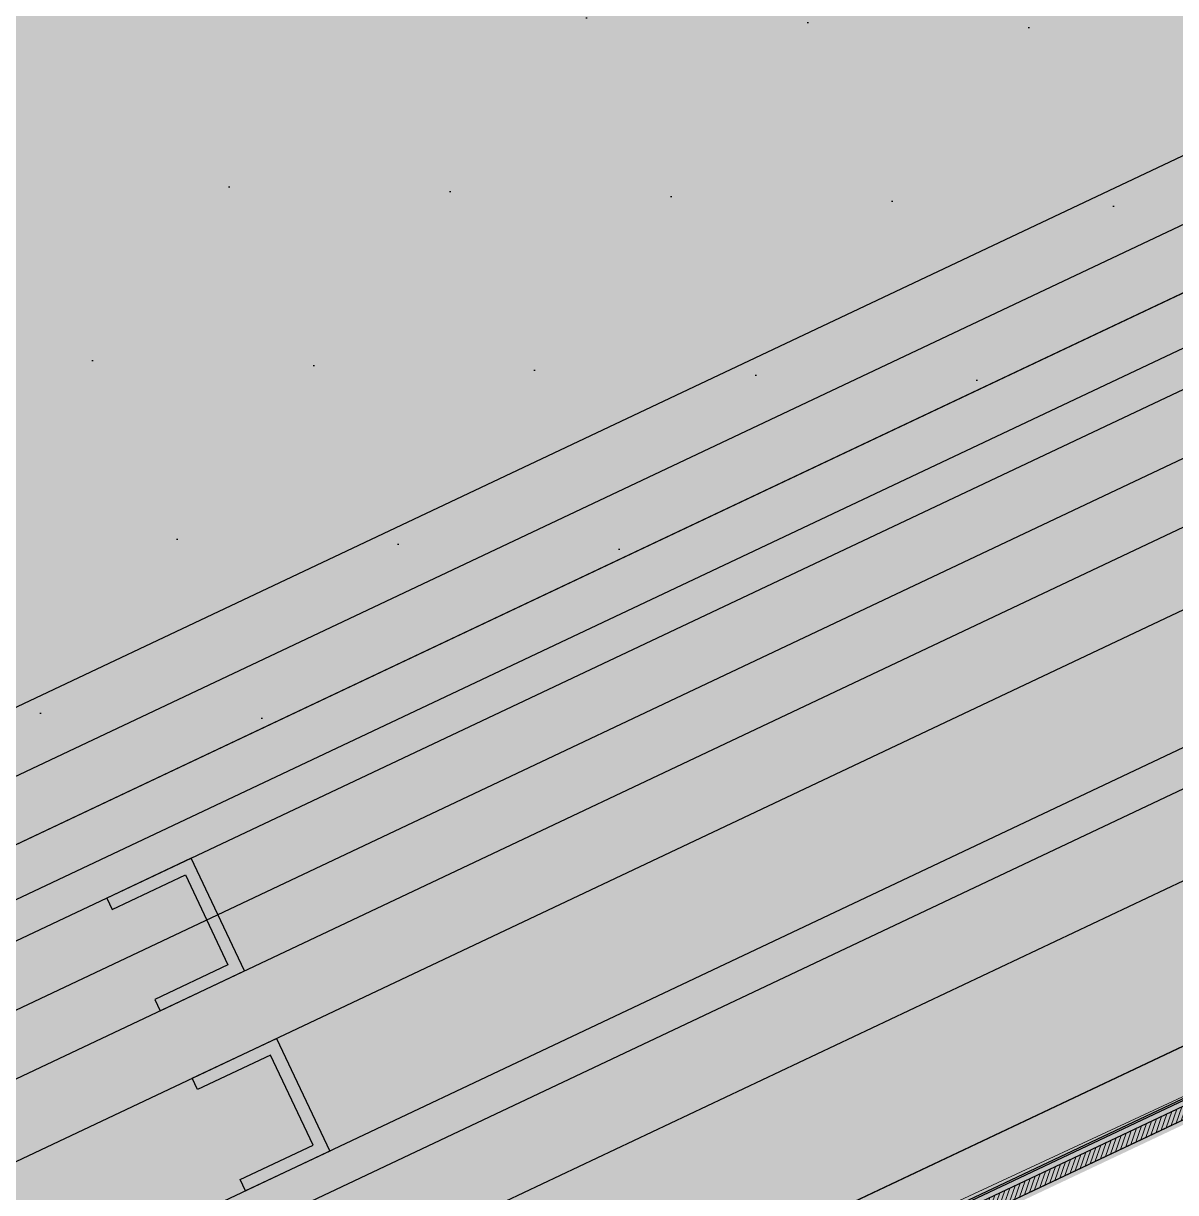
# Model space of a CAD drawing. Header units: metres. Extents: x 678805 to 1359287, y 2747329 to 5497370.
# Drawn here: x 680003.417 to 680003.8795, y 2748707.6861 to 2748708.1555 of the extents above; entities that cross this region are included whole.
import ezdxf
from ezdxf.enums import TextEntityAlignment as Align

# ---------------------------------------------------------------- set-up
doc = ezdxf.new("R2010")
doc.units = ezdxf.units.M
doc.linetypes.add('XREF_MON_BUILDINGS$0$Dash_2_', pattern=[0.25, 0.125, -0.125])
for name, color, linetype in [('00_XREF_MON_HSC_PAVEMENT', 7, 'Continuous'), ('00_XREF_TWQ_BUILDINGS', 7, 'Continuous'), ('XREF_MON_BUILDINGS$0$00-Modulos DEFINIDOS', 7, 'Continuous'), ('XREF_MON_BUILDINGS$0$00-Modulos ROOFS', 2, 'Continuous'), ('XREF_MON_BUILDINGS$0$02-H-INST', 252, 'Continuous'), ('XREF_MON_BUILDINGS$0$02-L-01_Struture aux', 4, 'Continuous'), ('XREF_MON_BUILDINGS$0$02-L-Insulation', 252, 'Continuous'), ('XREF_MON_BUILDINGS$0$02-L-INT Panel', 5, 'Continuous'), ('XREF_MON_BUILDINGS$0$02-L-panel', 5, 'Continuous'), ('XREF_MON_BUILDINGS$0$02_L_Furniture', 7, 'Continuous')]:
    doc.layers.add(name, color=color, linetype=linetype)
for name, color, linetype, true_color in [('02-L-Waterfeatures 01', 7, 'Continuous', 0x4da6ff), ('XREF_MON_BUILDINGS$0$0-WIPEOUTS', 7, 'Continuous', 0xffffff), ('XREF_MON_BUILDINGS$0$02-KL-06 Food_Kiosks', 7, 'Continuous', 0xdf5911), ('XREF_MON_BUILDINGS$0$02-L-06_Walls HATCH 01', 9, 'Continuous', 0x808080)]:
    doc.layers.add(name, color=color, linetype=linetype, true_color=true_color)
doc.layers.add('XREF_MON_BUILDINGS$0$00_AUX', color=3, linetype='Continuous', plot=False)
doc.layers.add('XREF_MON_BUILDINGS$0$02-H-254', color=254, linetype='Continuous', lineweight=0)
doc.layers.add('XREF_MON_GENERAL_LAYOUT$0$02-L-Material Change', color=251, linetype='Continuous', lineweight=5)
doc.layers.add('XREF_MON_HSC_PAVEMENT$0$03-TR-Pavement_02_Sealed Gravel', color=7, linetype='Continuous', lineweight=5, true_color=0x38321e)
doc.layers.add('XREF_MON_HSC_PAVEMENT$0$03-TR-Pavement_06_Concrete Slab in situ', color=7, linetype='Continuous', lineweight=9, true_color=0xf7f7f7)
doc.layers.get('XREF_MON_BUILDINGS$0$02-KL-06 Food_Kiosks').off()
doc.styles.add('XREF_MON_GENERAL_LAYOUT$0$Standard', font='arial.ttf')
doc.linetypes.add('XREF_MON_BUILDINGS$0$BATTING', pattern='A,0.0001,-0.1,[134,ltypeshp.shx,S=0.1,R=0,X=-0.1,Y=0],-0.2,[134,ltypeshp.shx,S=0.1,R=180,X=0.1,Y=0],-0.1', length=0.4001)

# ---------------------------------------------------------------- blocks, each defined once
blk = doc.blocks.new('XREF_MON_BUILDINGS$0$modulo kiosco')
at = {"layer": 'XREF_MON_BUILDINGS$0$0-WIPEOUTS', "true_color": 0xfcfcfc}
h = blk.add_hatch(color=7, dxfattribs=at)
h.dxf.hatch_style = 1
h.paths.add_polyline_path([(119.6986085139215, -61.62058441969566), (119.6986085125245, -56.82058442011476), (124.4986085132696, -56.82058442058042), (124.4986085123383, -61.62058442132547)])
at = {"layer": 'XREF_MON_BUILDINGS$0$00-Modulos ROOFS', "lineweight": 0}
blk.add_lwpolyline([(119.6986085139215, -61.62058441969566), (119.6986085125245, -56.82058442011476), (124.4986085132696, -56.82058442058042), (124.4986085123383, -61.62058442132547)], close=True, dxfattribs=at)
at = {"layer": 'XREF_MON_BUILDINGS$0$00-Modulos ROOFS'}
blk.add_lwpolyline([(124.4986085137352, -57.12058442062698), (124.4986085132696, -56.82058442058042), (124.1986085125245, -56.82058442151174), (119.9986085128039, -56.82058442034759), (119.6986085125245, -56.82058442011476), (119.6986085125245, -57.12058442085981), (119.6986085134558, -61.32058442058042), (119.6986085139215, -61.62058441969566), (119.9986085128039, -61.62058442062698), (124.1986085125245, -61.62058442109264), (124.4986085123383, -61.62058442132547), (124.4986085128039, -61.32058442081325)], close=True, dxfattribs=at)
blk = doc.blocks.new('XREF_MON_BUILDINGS$0$modul 28 ulma')
at = {"layer": 'XREF_MON_BUILDINGS$0$02-H-254', "ltscale": 125}
h = blk.add_hatch(dxfattribs=at)
h.set_pattern_fill('ANSI31', color=256, scale=0.0005, angle=90, style=0)
h.set_pattern_definition([(135, (175.006958869324, -252.2078088947583), (-0.001122532015133644, -0.001122532015133644), [])])
h.paths.add_polyline_path([(4.800116591471687, 3.606439821267404), (4.800116591471688, 4.201309284723139), (4.795184403305636, 4.201309284723139), (4.795186131443599, 3.606439821267404)])
at = {"layer": 'XREF_MON_BUILDINGS$0$02-L-01_Struture aux'}
for p, q in [((4.773285106204766, 0.03665190115758583), (4.77328510620473, 4.763445225958968)), ((4.773374305776084, 4.763445225959037), (4.773374305790455, 0.03665190115751661))]:
    blk.add_line(p, q, dxfattribs=at)
at = {"layer": 'XREF_MON_BUILDINGS$0$02-L-01_Struture aux', "linetype": 'Continuous'}
for p, q in [((4.585027391904987, 4.520003940443621), (4.585027391904987, 0.2800039404436276)), ((4.615027391904391, 4.520003940443621), (4.615027391904391, 0.2800039404436276))]:
    blk.add_line(p, q, dxfattribs=at)
at = {"layer": 'XREF_MON_BUILDINGS$0$02-L-01_Struture aux'}
for points in [[(4.792409661518953, 0.1303054703871283), (4.79240965781337, 4.763445225973808)], [(4.793179809683171, 4.763445225974405), (4.793179813388754, 0.1303054703871283)]]:
    blk.add_lwpolyline(points, dxfattribs=at)
at = {"layer": 'XREF_MON_BUILDINGS$0$02-L-01_Struture aux', "linetype": 'Continuous'}
for points in [[(4.585027391892311, 3.737537783163702), (4.585027391898649, 3.775003940454781), (4.535027391898637, 3.775003940454781), (4.535027391898666, 3.737537783163702), (4.540027391898661, 3.737537783163702), (4.540027391898633, 3.770003940454757), (4.580027391897801, 3.770003940454757), (4.580027391892315, 3.737537783156085), (4.585027391892311, 3.737537783156085)], [(4.615027391917067, 3.737537783163702), (4.615027391910729, 3.775003940454781), (4.665027391910741, 3.775003940454781), (4.665027391910712, 3.737537783163702), (4.660027391910717, 3.737537783163702), (4.660027391910745, 3.770003940454757), (4.620027391911577, 3.770003940454757), (4.620027391917063, 3.737537783156085), (4.615027391917067, 3.737537783156085)]]:
    blk.add_lwpolyline(points, dxfattribs=at)
at = {"layer": 'XREF_MON_BUILDINGS$0$02-L-Insulation', "linetype": 'XREF_MON_BUILDINGS$0$BATTING', "ltscale": 0.08}
blk.add_line((4.713394025653911, 4.714740308713451), (4.713394025653911, 0.08663730668226999), dxfattribs=at)
at = {"layer": 'XREF_MON_BUILDINGS$0$02-L-Insulation', "linetype": 'XREF_MON_BUILDINGS$0$BATTING', "ltscale": 0.04}
blk.add_line((4.560027391898331, 0.2900039404345804), (4.560027391898331, 4.520003940434533), dxfattribs=at)
at = {"layer": 'XREF_MON_BUILDINGS$0$02-L-INT Panel', "linetype": 'Continuous'}
for p, q in [((4.680027391902598, 4.680003940437194), (4.680027391901262, 0.1200039404331434)), ((4.520027391904392, 4.520003940435165), (4.520027391904392, 0.2800039404351651)), ((4.535027391902531, 4.520003940435165), (4.535027391902531, 0.2800039404351651)), ((4.665027391904403, 4.520003940435165), (4.665027391904403, 0.2800039404351651)), ((4.680027391904702, 4.520003940435165), (4.680027391904389, 0.2800039404351651)), ((4.500027391904373, 4.500003940435185), (4.500027391900312, 0.3000039404351844))]:
    blk.add_line(p, q, dxfattribs=at)
at = {"layer": 'XREF_MON_BUILDINGS$0$02-L-panel'}
blk.add_lwpolyline([(4.795185751897415, 4.201309284723139), (4.800116591471688, 4.201309284723139), (4.800116591471687, 3.606439821267404), (4.795191105774927, 3.606439821267404), (4.795185751897415, 4.201309284723139)], dxfattribs=at)
blk = doc.blocks.new('XREF_MON_BUILDINGS$0$Kiosk door')
at = {"linetype": 'XREF_MON_BUILDINGS$0$Dash_2_'}
blk.add_wipeout([(-0.3650003588485287, -0.20273887368162846), (-0.3649995805811452, 0.09726091754812582), (0.834999707727285, 0.09726091754812582), (0.8349996411514713, -0.20273888156785946)], dxfattribs=at).dxf.layer = 'XREF_MON_BUILDINGS$0$0-WIPEOUTS'
blk = doc.blocks.new('XREF_MON_BUILDINGS$0$A$C35545478')
at = {"layer": 'XREF_MON_BUILDINGS$0$02-H-INST', "linetype": 'Continuous'}
h = blk.add_hatch(dxfattribs=at)
h.set_pattern_fill('DOTS', color=256, scale=0.05)
h.set_pattern_definition([(0, (-76.5565517854345, 77.5372815170495), (0.0396875, 0.079375), [0, -0.079375])])
h.paths.add_polyline_path([(-0.3000891995673136, -0.3000891995623078), (-4.500089199574006, -0.3000891995582577), (-4.500334922779903, -2.400172620986467), (-0.3000891995693422, -2.399999356579158)])
at = {"layer": 'XREF_MON_BUILDINGS$0$00_AUX', "linetype": 'Continuous'}
blk.add_lwpolyline([(-0.3000891995673136, -0.3000891995623078), (-4.500089199574006, -0.3000891995582577), (-4.500334922779903, -2.400172620986467), (-0.3000891995693422, -2.399999356579158)], close=True, dxfattribs=at)
at = {"layer": 'XREF_MON_BUILDINGS$0$02_L_Furniture', "linetype": 'Continuous'}
for points in [[(-2.399923877939575, -1.100089199754393), (-2.399923877939575, -0.3000891997660347), (-0.3000891995673136, -0.3000891995623078), (-0.3000891995736801, -1.100089199605236), (-0.3250891995733163, -1.100089199605236), (-0.3250891995678593, -0.325089199563763), (-1.117589880658901, -0.3250891995783149), (-1.117589880658901, -1.100089199605236), (-1.142589880658537, -1.100089199605236), (-1.142589880658537, -0.3250891995892289), (-2.369923877939573, -0.3250891997638519), (-2.369923877939573, -1.100089199754393), (-2.399923877939575, -1.100089199754393)], [(-0.3250891995733163, -1.100089199605236), (-0.3500891995729525, -1.100089199605236), (-0.3500891995674955, -0.3500891995870461), (-1.092589880659265, -0.3500891995797701), (-1.092589880659265, -1.100089199605236), (-1.117589880658901, -1.100089199605236)]]:
    blk.add_lwpolyline(points, dxfattribs=at)
at = {"linetype": 'Continuous'}
blk.add_blockref('XREF_MON_BUILDINGS$0$modul 28 ulma', (-4.800116591471687, -4.8000931399975), dxfattribs=at)
at = {"layer": 'XREF_MON_BUILDINGS$0$02-L-06_Walls HATCH 01', "linetype": 'Continuous', "xscale": -1, "rotation": 90}
blk.add_blockref('XREF_MON_BUILDINGS$0$Kiosk door', (-0.2028282820212155, -1.564999696284076), dxfattribs=at)
blk = doc.blocks.new('XREF_MON_BUILDINGS')
at = {"layer": 'XREF_MON_BUILDINGS$0$02-KL-06 Food_Kiosks', "linetype": 'Continuous', "xscale": -1, "rotation": 25.30411493754722}
blk.add_blockref('XREF_MON_BUILDINGS$0$modulo kiosco', (680086.4001843628, 2748814.888921147), dxfattribs=at)
at = {"layer": 'XREF_MON_BUILDINGS$0$00-Modulos DEFINIDOS', "rotation": 295.3041063147215}
blk.add_blockref('XREF_MON_BUILDINGS$0$A$C35545478', (680004.5244776015, 2748708.018803965), dxfattribs=at)
blk = doc.blocks.new('XREF_MON_HSC_PAVEMENT')
at = {"layer": 'XREF_MON_HSC_PAVEMENT$0$03-TR-Pavement_02_Sealed Gravel', "linetype": 'Continuous'}
h = blk.add_hatch(dxfattribs=at)
h.set_pattern_fill('ANSI31', color=256, scale=0.0393, angle=45)
h.set_pattern_definition([(90, (652974.1167151183, 2717198.732228751), (-0.1247775, 0), [])])
h.paths.add_polyline_path([(679968.8662042674, 2748742.60251678), (679983.86755255, 2748747.571156047), (679993.1065310832, 2748719.676771431), (679978.110580246, 2748714.691836161)], flags=16)
h.paths.add_polyline_path([(679998.1333992936, 2748710.306623462), (680003.9018366351, 2748713.033956788), (680005.4193755139, 2748708.439044725), (680000.1849477476, 2748705.967137197)], flags=16)
h.paths.add_polyline_path([(679963.901977041, 2748747.461128567), (679988.620948913, 2748759.302571302), (680006.9981609546, 2748703.658685969), (679982.2552148356, 2748691.884598467)])
at = {"layer": 'XREF_MON_HSC_PAVEMENT$0$03-TR-Pavement_06_Concrete Slab in situ', "linetype": 'Continuous'}
h = blk.add_hatch(color=256, dxfattribs=at)
h.dxf.hatch_style = 1
h.paths.add_polyline_path([(680003.9018366351, 2748713.033956788), (679998.1333992939, 2748710.306623463), (680000.1849477477, 2748705.967137198), (680005.4193755138, 2748708.439044725)])
blk = doc.blocks.new('XREF_MON_GENERAL_LAYOUT')
at = {"layer": 'XREF_MON_GENERAL_LAYOUT$0$02-L-Material Change', "ltscale": 0.3}
blk.add_lwpolyline([(680003.9018366353, 2748713.033956788), (679998.139017556, 2748710.350512886), (680000.1895899759, 2748706.008116997), (680005.4193755138, 2748708.439044725), (680003.9018366351, 2748713.033956788)], dxfattribs=at)
at = {"layer": 'XREF_MON_GENERAL_LAYOUT$0$02-L-Material Change'}
blk.add_lwpolyline([(679998.1333992939, 2748710.306623463), (680002.472848197, 2748712.358252868), (680004.5244776015, 2748708.018803965), (680000.1849477477, 2748705.967137198)], close=True, dxfattribs=at)
at = {"style": 'XREF_MON_GENERAL_LAYOUT$0$Standard'}
for tag, height, rotation, p in [('604,00', 1, 330.2642936667779, (679905.770310239, 2748776.557787406)), ('603,00', 1, 330.2642936667779, (679901.860927013, 2748753.477248972)), ('600,00', 1, 133.8259836638873, (679944.5968217494, 2748745.152639077)), ('602,00', 1, 330.2642936667779, (679883.3191980837, 2748738.726865312)), ('601,00', 1, 117.8905743169221, (679920.9720408977, 2748732.870057053)), ('601,00', 1, 330.2642936667779, (679864.7774691544, 2748723.976481652)), ('600,00', 1, 40.88332108062335, (679777.4053656742, 2748705.443575754, 1.169999999973397)), ('602,00', 1, 330.2642936667779, (679941.2749349186, 2748705.483031567)), ('601,00', 1, 40.88332108062335, (679701.7983696235, 2748703.888586182, 1.169999999973397)), ('598,00', 0.9999999999999999, 62.09100844466732, (679810.2666232066, 2748702.618736548)), ('600,00', 1, 330.2642936667779, (679877.7814736818, 2748691.131234986)), ('600,00', 0.9999999999999999, 19.55108886768879, (679920.4438211058, 2748685.495504646)), ('601,00', 1, 330.2642936667779, (679934.8129193163, 2748683.803636156)), ('599,00', 1, 330.2642936667779, (679854.5671008349, 2748679.061113989)), ('600,00', 1, 88.39282059591216, (679743.9134691327, 2748675.571576328)), ('599,00', 0.9999999999999998, 20.60862043003912, (679924.2598928241, 2748675.216416284)), ('601,00', 1, 88.39282059591216, (679728.0345944045, 2748671.317844195, -2)), ('602,00', 1, 88.39282059591216, (679711.8257639392, 2748665.966083916, -1)), ('603,00', 1, 88.39282059591216, (679695.6151318625, 2748660.611015213)), ('599,00', 1, 40.88332108062335, (679788.8072719976, 2748655.829159783, 1.169999999973397)), ('601,00', 1, 40.88332108062335, (679627.6123405045, 2748644.602575284, 1.169999999973397)), ('603,00', 0.9999999999999999, 41.70580600405471, (679702.4989019763, 2748628.484392532, 1.169999999925494)), ('600,00', 1, 40.88332108062335, (679645.924961585, 2748597.926138933, 1.169999999973397)), ('599,00', 1, 34.22767859632935, (679673.5743901337, 2748555.136007577, 5.33999999991769))]:
    blk.add_attdef(tag, text='', height=height, rotation=rotation, dxfattribs=at).set_placement(p, align=Align.MIDDLE)
at = {"ltscale": 0.3, "style": 'XREF_MON_GENERAL_LAYOUT$0$Standard'}
for tag, height, rotation, p in [('603,50', 1, 330.2642936667779, (679911.500620042, 2748760.570188188)), ('602,50', 1, 330.2642936667779, (679892.8646878856, 2748745.846442295)), ('600,50', 1, 133.8259836638873, (679933.0482653556, 2748738.729379551)), ('601,50', 1, 330.2642936667779, (679873.5807466183, 2748731.671495228)), ('601,50', 0.9999999999999999, 101.285674792814, (679909.5220062692, 2748726.945334854)), ('602,50', 1, 330.2642936667779, (679948.6248547818, 2748713.859774644)), ('600,50', 1, 39.60595393010205, (679743.242567131, 2748706.971262414)), ('600,50', 1, 330.2642936667779, (679880.2659989139, 2748702.726026631)), ('600,50', 0.9999999999999999, 17.35374479888441, (679917.6150982407, 2748690.553931213)), ('599,50', 1, 330.2642936667779, (679867.1974978975, 2748684.716235158)), ('599,50', 0.9999999999999999, 18.89438680505554, (679921.7103896159, 2748680.578430657)), ('599,50', 1, 39.60595393010205, (679778.9914550197, 2748677.241243556)), ('600,50', 1, 88.39282059591216, (679735.9248694875, 2748673.586085743)), ('601,50', 1, 88.39282059591216, (679719.9062925801, 2748668.580993867)), ('602,50', 1, 88.39282059591216, (679703.4737899266, 2748663.451811911)), ('598,50', 1, 330.2642936667779, (679861.7651457089, 2748662.396830559)), ('601,50', 1, 39.60595393010205, (679610.5132742386, 2748662.061190253)), ('600,00', 0.9999999999999999, 41.70580600405471, (679752.30764285, 2748637.685423907)), ('601,00', 0.9999999999999999, 41.70580600405471, (679736.0440844187, 2748634.537594622)), ('599,00', 0.9999999999999999, 35.08346035422691, (679763.0433427037, 2748634.41500971, 1.169999999925494)), ('602,00', 0.9999999999999999, 41.70580600405471, (679720.1743132578, 2748633.095905716, 1.169999999925494)), ('600,00', 0.9999999999999999, 35.08346035422691, (679747.0628417195, 2748629.903108784, 1.169999999925494)), ('601,00', 0.9999999999999999, 35.08346035422691, (679731.2455695962, 2748625.23889635, 1.169999999925494)), ('600,50', 1, 39.60595393010205, (679636.919713499, 2748621.33866227)), ('602,00', 0.9999999999999999, 35.08346035422691, (679715.3997742002, 2748620.639385471, 1.169999999925494)), ('599,50', 1, 28.76039513677905, (679659.4816038228, 2748574.323313434))]:
    blk.add_attdef(tag, text='', height=height, rotation=rotation, dxfattribs=at).set_placement(p, align=Align.MIDDLE)

msp = doc.modelspace()

# ---------------------------------------------------------------- block references
at = {"layer": '00_XREF_MON_HSC_PAVEMENT'}
msp.add_blockref('XREF_MON_HSC_PAVEMENT', (0, 0), dxfattribs=at)

# ---------------------------------------------------------------- next in the draw order: block references
at = {"layer": '00_XREF_TWQ_BUILDINGS'}
msp.add_blockref('XREF_MON_BUILDINGS', (0, 0), dxfattribs=at)

# ---------------------------------------------------------------- next in the draw order: block references
msp.add_blockref('XREF_MON_BUILDINGS', (0, 0))

# ---------------------------------------------------------------- next in the draw order: block references
at = {"layer": '02-L-Waterfeatures 01', "color": 18, "true_color": 0x000000}
msp.add_blockref('XREF_MON_GENERAL_LAYOUT', (0, 0), dxfattribs=at)

doc.saveas('drawing.dxf')
